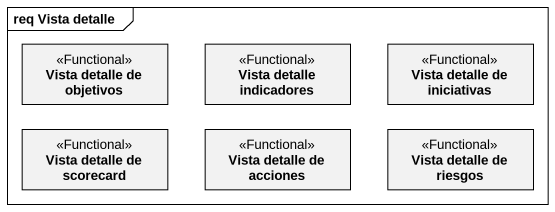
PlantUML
@startuml
mainframe req Vista detalle
hide circle
hide empty members
class "Vista detalle de objetivos" as Vista_detalle_de_objetivos <<Functional>>
class "Vista detalle indicadores" as Vista_detalle_indicadores <<Functional>>
class "Vista detalle de iniciativas" as Vista_detalle_de_iniciativas <<Functional>>
class "Vista detalle de scorecard" as Vista_detalle_de_scorecard <<Functional>>
class "Vista detalle de acciones" as Vista_detalle_de_acciones <<Functional>>
class "Vista detalle de riesgos" as Vista_detalle_de_riesgos <<Functional>>
@enduml
